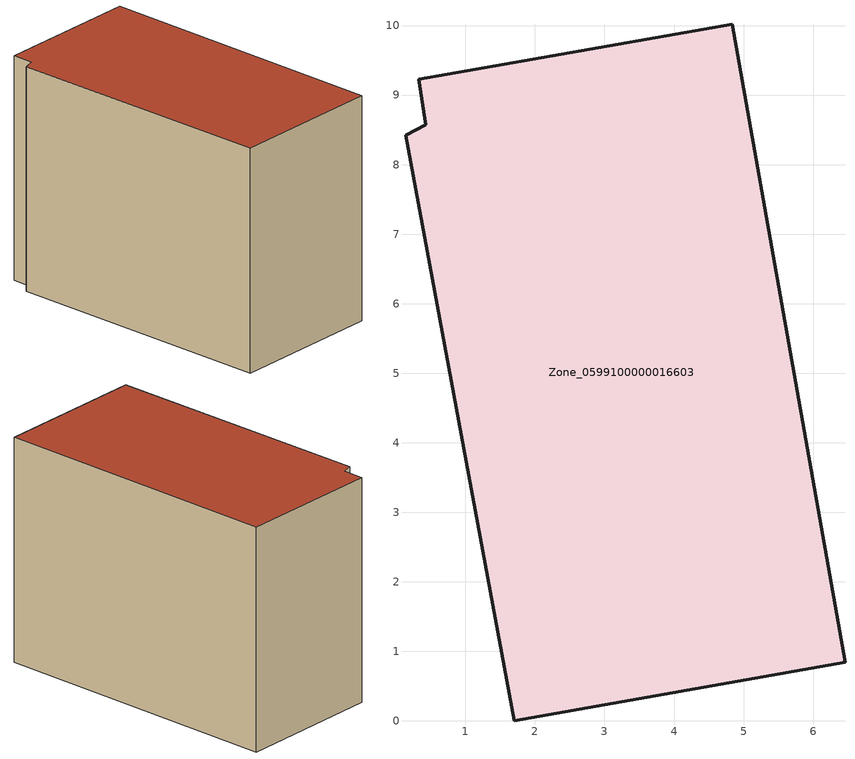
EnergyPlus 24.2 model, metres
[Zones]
Zone_0599100000016603
 floor ground (C_G): 0.43,8.57 0.33,9.23 4.84,10.02 6.46,0.84 1.7,0 0.14,8.42 z0
 wall outside (C_F): 6.46,0.84 4.84,10.02 0.33,9.23 0.43,8.57 0.14,8.42 1.7,0 6.46,0.84 z0:7.12
 roof outside (C_R): 0.33,9.23 0.43,8.57 0.14,8.42 1.7,0 6.46,0.84 4.84,10.02 z7.12
[BUILDING]
Pand.0599100000016603: North Axis=0; Terrain=City; Loads Convergence Tolerance Value=0.04; Temperature Convergence Tolerance Value=0.4; Solar Distribution=FullExterior; Maximum Number of Warmup Days=25; Minimum Number of Warmup Days=1
[Site:Location]
Rotterdam.The.Hague.AP_ZH_NLD Design_Conditions: Latitude=51.96; Longitude=4.45; Time Zone=1; Elevation=-4.5
[SITE:GROUNDTEMPERATURE:BUILDINGSURFACE]
18, 18, 18, 18, 18, 18, 18, 18, 18, 18, 18, 18
[MATERIAL] Thermal Absorptance=0.9; Solar Absorptance=0.7; Visible Absorptance=0.7
Name | Roughness | Thickness | Conductivity | Density | Specific Heat
G.TC.1946 | MediumSmooth | 0.15 | 1 | 540 | 1210
F.TC.1946 | Rough | 0.3 | 0.857143 | 1920 | 840
R.TC.1946 | MediumRough | 0.2 | 0.909091 | 1500 | 1000
[CONSTRUCTION]
C_G: G.TC.1946
C_F: F.TC.1946
C_R: R.TC.1946
[ZONE]
Zone_0599100000016603: Type=1; Multiplier=1; Ceiling Height=Autocalculate; Volume=Autocalculate; Floor Area=autocalculate; Part of Total Floor Area=Yes
[ZONEINFILTRATION:DESIGNFLOWRATE]
Infil_Zone_0599100000016603: Zone or ZoneList or Space or SpaceList=Zone_0599100000016603; Schedule=AlwaysOn; Design Flow Rate Calculation Method=Flow/Area; Flow Rate per Floor Area=0.003; Constant Term Coefficient=1; Temperature Term Coefficient=0; Velocity Term Coefficient=0; Velocity Squared Term Coefficient=0
[HVACTEMPLATE:ZONE:IDEALLOADSAIRSYSTEM]
Zone_0599100000016603: Maximum Heating Supply Air Temperature=50; Minimum Cooling Supply Air Temperature=13; Maximum Heating Supply Air Humidity Ratio=0.0156; Minimum Cooling Supply Air Humidity Ratio=0.0077; Heating Limit=NoLimit; Cooling Limit=NoLimit; Dehumidification Control Type=ConstantSensibleHeatRatio; Cooling Sensible Heat Ratio=0.7; Dehumidification Setpoint=60; Humidification Control Type=None; Humidification Setpoint=30; Outdoor Air Method=None; Outdoor Air Flow Rate per Person=0.00944; Outdoor Air Flow Rate per Zone Floor Area=0; Outdoor Air Flow Rate per Zone=0; Demand Controlled Ventilation Type=None; Outdoor Air Economizer Type=NoEconomizer; Heat Recovery Type=None; Sensible Heat Recovery Effectiveness=0.7; Latent Heat Recovery Effectiveness=0.65
[ZONECONTROL:THERMOSTAT]
ThermostatControl_Zone_0599100000016603: Zone or ZoneList=Zone_0599100000016603; Control Type Schedule=DualSetpointControlType; Control 1=Thermostat_Zone_0599100000016603; Temperature Difference Between Cutout And Setpoint=0
[THERMOSTATSETPOINT:DUALSETPOINT]
Thermostat_Zone_0599100000016603: Heating Setpoint Temperature Schedule=HeatingSetpoint_Zone_0599100000016603; Cooling Setpoint Temperature Schedule=CoolingSetpoint_Zone_0599100000016603
[SCHEDULE:COMPACT]
HeatingSetpoint_Zone_0599100000016603: Through: 12/31, For: AllDays, Until: 24:00, 21
CoolingSetpoint_Zone_0599100000016603: Through: 12/31, For: AllDays, Until: 24:00, 24
DualSetpointControlType: Through: 12/31, For: AllDays, Until: 24:00, 4
AlwaysOn: Through: 12/31, For: AllDays, Until: 24:00, 1
